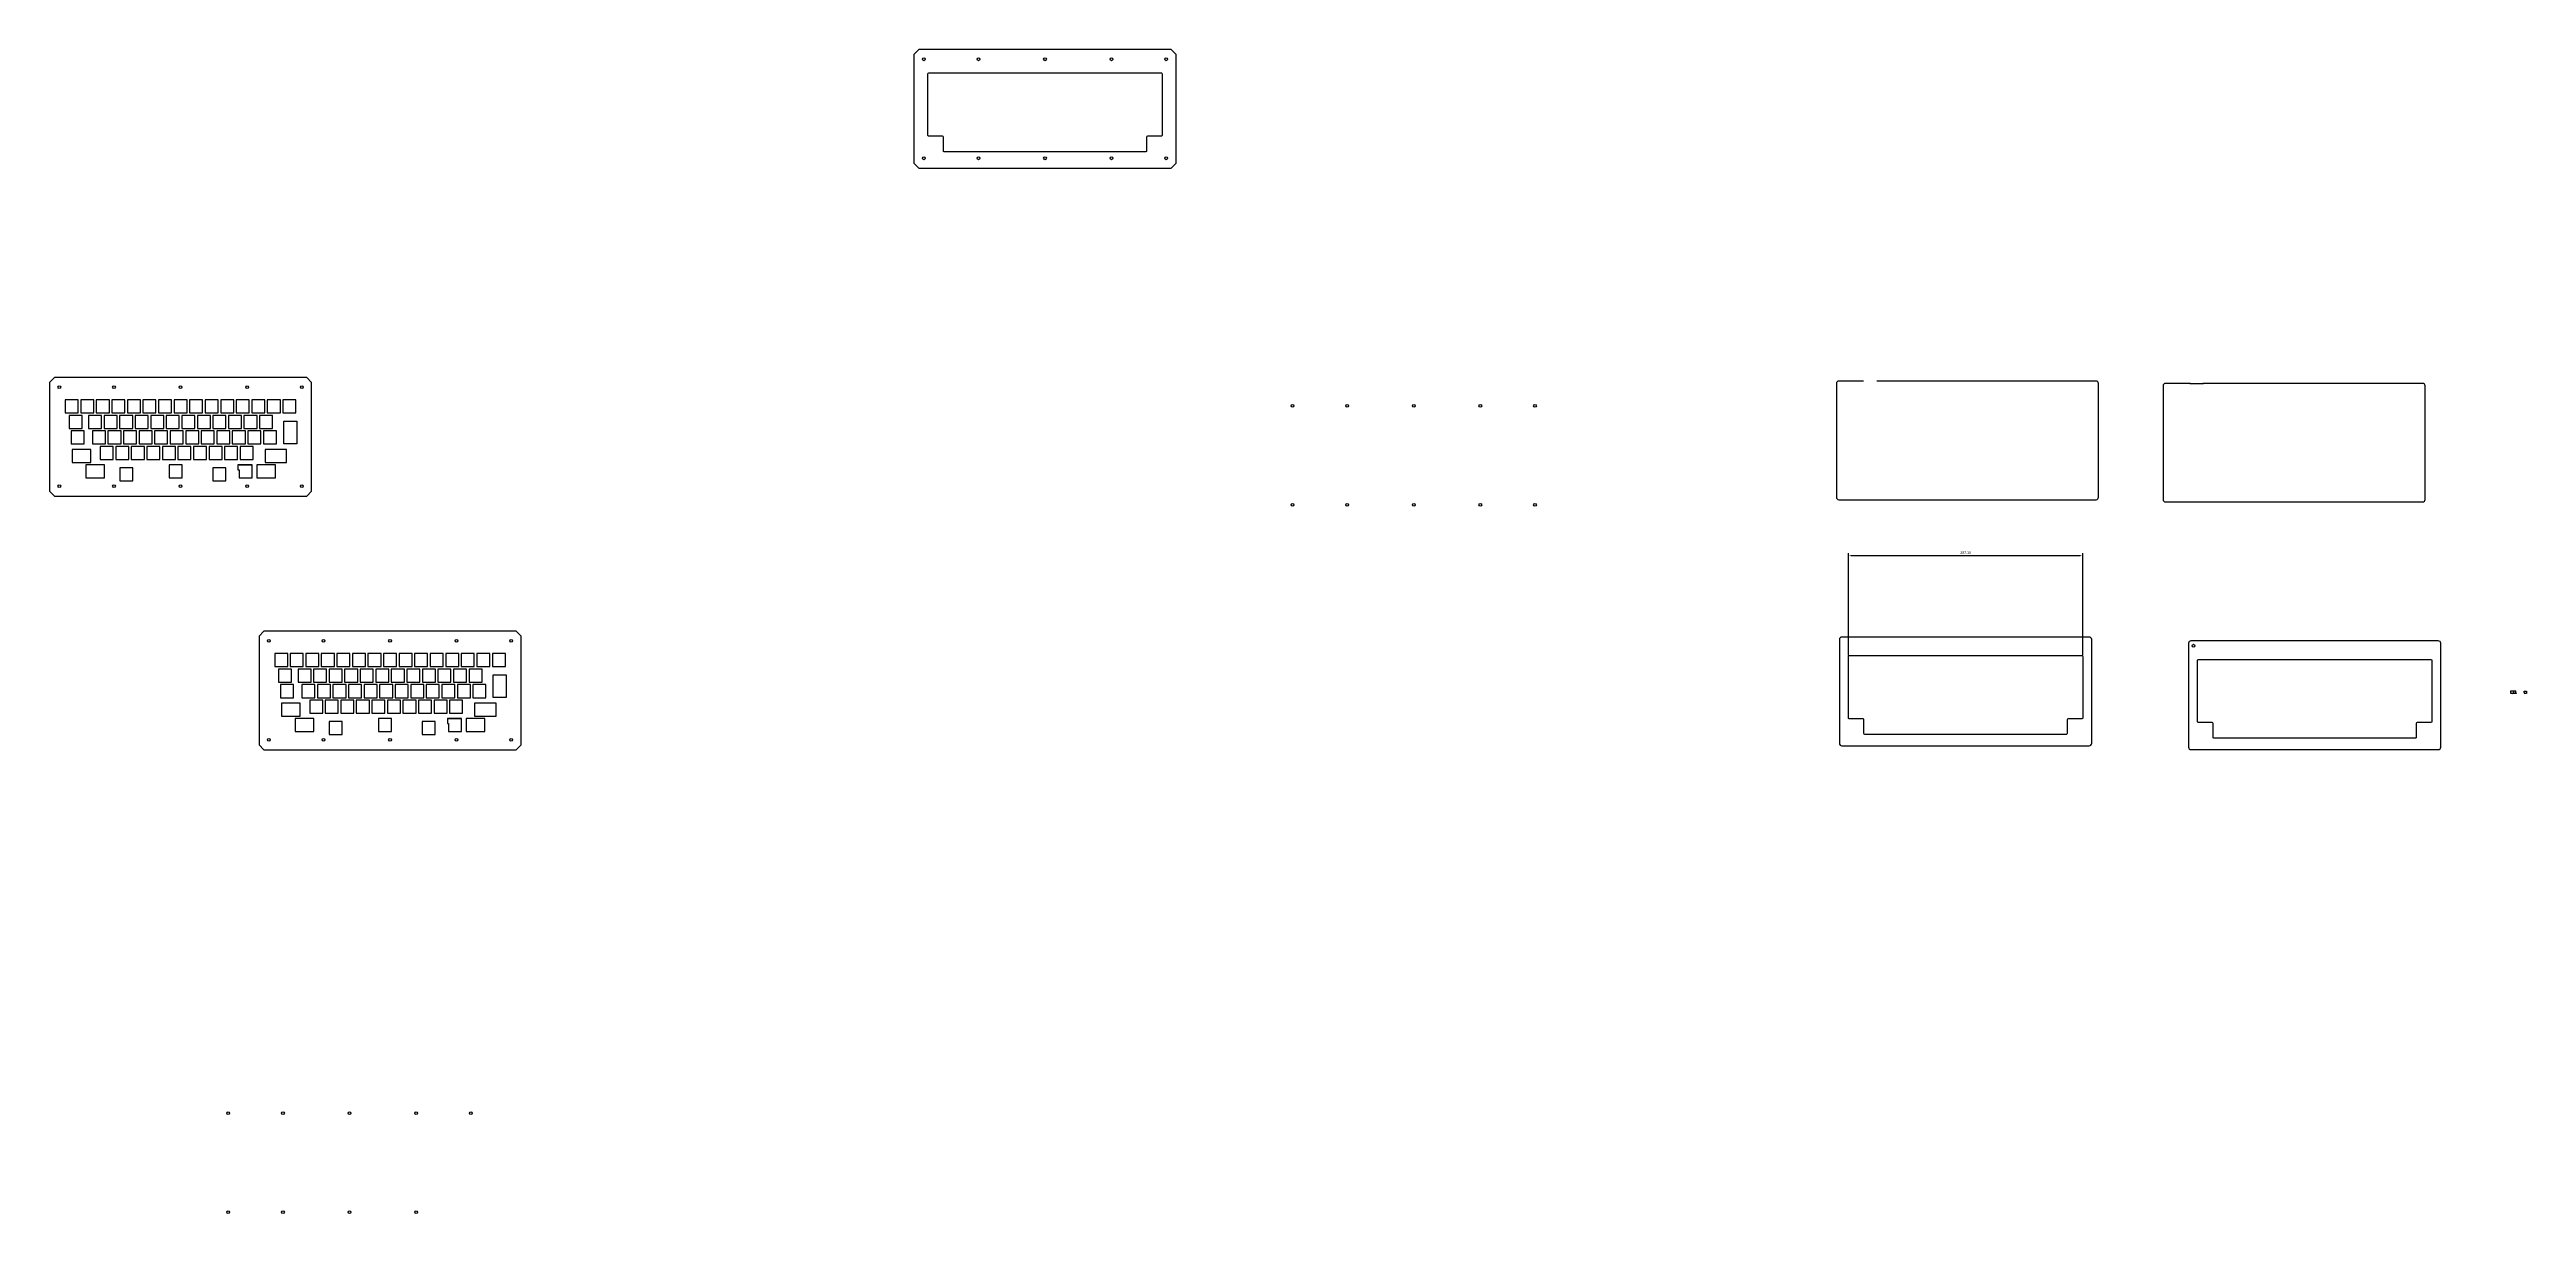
# Model space of a CAD drawing. Header units: millimetres. Extents: x -7565 to 5748, y -10126 to 3805.
# Drawn here: x 2713 to 5748, y -10126 to -8699 of the extents above; entities that cross this region are included whole.
import ezdxf

# ---------------------------------------------------------------- set-up
doc = ezdxf.new("R2010")
doc.units = ezdxf.units.MM
doc.layers.get('Defpoints').update_dxf_attribs({"color": 3})
doc.styles.get("Standard").update_dxf_attribs({"font": 'arial.ttf'})
doc.dimstyles.new('Civil-Metric', dxfattribs={"dimtxt": 3, "dimasz": 3, "dimexe": 3, "dimexo": 1.5, "dimgap": 2, "dimtad": 1, "dimzin": 3, "dimdsep": 46, "dimtxsty": 'Standard', "dimcen": 3, "dimazin": 2, "dimtfac": 1, "dimtofl": 0, "dimtmove": 0, "dimatfit": 3, "dimfxl": 1, "dimfrac": 1, "dimtolj": 1, "dimtzin": 0, "dimarcsym": 0})

# ---------------------------------------------------------------- blocks, each defined once
blk = doc.blocks.new('*D53')
at = {"color": 0, "lineweight": -2, "transparency": 16777216}
for p, q in [((4916.8, -9441.2), (4916.8, -9315.9)), ((5203.9, -9441.2), (5203.9, -9315.9)), ((4919.8, -9318.9), (5200.9, -9318.9))]:
    blk.add_line(p, q, dxfattribs=at)
at = {"color": 0, "transparency": 16777216}
for points in [[(4919.8, -9318.4), (4919.8, -9319.4), (4916.8, -9318.9)], [(5200.9, -9318.4), (5200.9, -9319.4), (5203.9, -9318.9)]]:
    blk.add_solid(points, dxfattribs=at)
at = {"layer": 'Defpoints', "color": 0, "transparency": 16777216}
for p in [(5203.9, -9318.9), (4916.8, -9442.7), (5203.9, -9442.7)]:
    blk.add_point(p, dxfattribs=at)
at = {"color": 0, "transparency": 16777216, "insert": (5060.4, -9315.4), "char_height": 3, "attachment_point": 5}
blk.add_mtext('\\A1;287.10', dxfattribs=at)

msp = doc.modelspace()

# ---------------------------------------------------------------- linework, layer by layer
for p, q in [((4935.158, -9105.091), (4905.158, -9105.091)), ((5220.258, -9105.091), (4951.558, -9105.091)), ((4902.158, -9108.091), (4902.158, -9247.491)), ((5223.258, -9247.491), (5223.258, -9108.091)), ((5302.341, -9110.85), (5302.341, -9250.25)), ((5335.341, -9107.85), (5305.341, -9107.85)), ((5335.341, -9107.85), (5351.741, -9107.85)), ((5620.441, -9107.85), (5351.741, -9107.85)), ((5623.441, -9250.25), (5623.441, -9110.85)), ((4905.158, -9250.491), (5220.258, -9250.491)), ((5305.341, -9253.25), (5620.441, -9253.25)), ((5728.657, -9484.983), (5731.657, -9484.983)), ((5728.657, -9487.983), (5728.657, -9484.983)), ((5730.657, -9487.983), (5728.657, -9487.983)), ((5735.657, -9487.983), (5730.657, -9487.983)), ((5731.657, -9484.983), (5731.657, -9486.983)), ((5731.657, -9484.983), (5734.657, -9484.983)), ((5734.657, -9486.983), (5734.657, -9484.983)), ((5744.668, -9485.094), (5747.668, -9485.094)), ((5744.668, -9487.094), (5744.668, -9485.094)), ((5747.668, -9488.094), (5745.668, -9488.094)), ((5747.668, -9485.094), (5747.668, -9488.094))]:
    msp.add_line(p, q)
msp.add_lwpolyline([(4092.903, -8837.917), (4092.903, -8704.517), (4086.903, -8698.517), (3777.803, -8698.517), (3771.803, -8704.517), (3771.803, -8837.917), (3777.803, -8843.917), (4086.903, -8843.917)], close=True)
for points in [[(4056.853, -8805.867), (4056.853, -8822.917, -0.41421356), (4055.853, -8823.917), (3808.853, -8823.917, -0.41421356), (3807.853, -8822.917), (3807.853, -8805.867, 0.41421356), (3806.853, -8804.867), (3789.803, -8804.867, -0.41421356), (3788.803, -8803.867), (3788.803, -8728.317, -0.41421356), (3789.803, -8727.317), (4074.903, -8727.317, -0.41421356), (4075.903, -8728.317), (4075.903, -8803.867, -0.41421356), (4074.903, -8804.867), (4057.853, -8804.867, 0.41421356)], [(5214.908, -9549.28), (5214.908, -9421.88, 0.41421356), (5211.908, -9418.88), (4908.808, -9418.88, 0.41421356), (4905.808, -9421.88), (4905.808, -9549.28, 0.41421356), (4908.808, -9552.28), (5211.908, -9552.28, 0.41421356)], [(5642.659, -9553.926), (5642.659, -9426.526, 0.41421356), (5639.659, -9423.526), (5336.559, -9423.526, 0.41421356), (5333.559, -9426.526), (5333.559, -9553.926, 0.41421356), (5336.559, -9556.926), (5639.659, -9556.926, 0.41421356)], [(5184.858, -9520.23), (5184.858, -9537.28, -0.41421356), (5183.858, -9538.28), (4936.858, -9538.28, -0.41421356), (4935.858, -9537.28), (4935.858, -9520.23, 0.41421356), (4934.858, -9519.23), (4917.808, -9519.23, -0.41421356), (4916.808, -9518.23), (4916.808, -9442.68, -0.41421356), (4917.808, -9441.68), (5202.908, -9441.68, -0.41421356), (5203.908, -9442.68), (5203.908, -9518.23, -0.41421356), (5202.908, -9519.23), (5185.858, -9519.23, 0.41421356)], [(5612.609, -9524.876), (5612.609, -9541.926, -0.41421356), (5611.609, -9542.926), (5364.609, -9542.926, -0.41421356), (5363.609, -9541.926), (5363.609, -9524.876, 0.41421356), (5362.609, -9523.876), (5345.559, -9523.876, -0.41421356), (5344.559, -9522.876), (5344.559, -9447.326, -0.41421356), (5345.559, -9446.326), (5630.659, -9446.326, -0.41421356), (5631.659, -9447.326), (5631.659, -9522.876, -0.41421356), (5630.659, -9523.876), (5613.609, -9523.876, 0.41421356)]]:
    msp.add_lwpolyline(points, format="xyb", close=True)
for centre in [(3783.803, -8710.517), (3850.803, -8710.517), (3932.353, -8710.517), (4013.903, -8710.517), (4080.903, -8710.517), (3783.803, -8831.917), (3850.803, -8831.917), (3932.353, -8831.917), (4013.903, -8831.917), (4080.903, -8831.917), (4235.684, -9135.524), (4302.684, -9135.524), (4384.234, -9135.524), (4465.784, -9135.524), (4532.784, -9135.524), (4235.684, -9256.924), (4302.684, -9256.924), (4384.234, -9256.924), (4465.784, -9256.924), (4532.784, -9256.924), (5339.559, -9429.526), (2931.55, -10002.595), (2998.55, -10002.595), (3080.1, -10002.595), (3161.65, -10002.595), (3228.65, -10002.595), (2931.55, -10123.995), (2998.55, -10123.995), (3080.1, -10123.995), (3161.65, -10123.995)]:
    msp.add_circle(centre, 1.7)
for centre, radius, start, end in [((4905.158, -9108.091), 3, 90, 180), ((5220.258, -9108.091), 3, 0, 90), ((5305.341, -9110.85), 3, 90, 180), ((5335.341, -9108.85), 1, 0, 90), ((5351.741, -9108.85), 1, 90, 180), ((5620.441, -9110.85), 3, 0, 90), ((4905.158, -9247.491), 3, 180, 270), ((5220.258, -9247.491), 3, 270, 0), ((5305.341, -9250.25), 3, 180, 270), ((5620.441, -9250.25), 3, 270, 0), ((5730.657, -9486.983), 1, 270, 0), ((5735.657, -9486.983), 1, 180, 270), ((5745.668, -9487.094), 1, 180, 270)]:
    msp.add_arc(centre, radius, start, end)
at = {"layer": 'Defpoints'}
for points in [[(3033.627, -9240.009), (3033.627, -9106.609), (3027.627, -9100.609), (2718.527, -9100.609), (2712.527, -9106.609), (2712.527, -9240.009), (2718.527, -9246.009), (3027.627, -9246.009)], [(2747.727, -9144.109), (2747.727, -9128.109), (2731.727, -9128.109), (2731.727, -9144.109)], [(2766.777, -9144.109), (2766.777, -9128.109), (2750.777, -9128.109), (2750.777, -9144.109)], [(2785.827, -9144.109), (2785.827, -9128.109), (2769.827, -9128.109), (2769.827, -9144.109)], [(2804.877, -9144.109), (2804.877, -9128.109), (2788.877, -9128.109), (2788.877, -9144.109)], [(2823.927, -9144.109), (2823.927, -9128.109), (2807.927, -9128.109), (2807.927, -9144.109)], [(2842.977, -9144.109), (2842.977, -9128.109), (2826.977, -9128.109), (2826.977, -9144.109)], [(2862.027, -9144.109), (2862.027, -9128.109), (2846.027, -9128.109), (2846.027, -9144.109)], [(2881.077, -9144.109), (2881.077, -9128.109), (2865.077, -9128.109), (2865.077, -9144.109)], [(2900.127, -9144.109), (2900.127, -9128.109), (2884.127, -9128.109), (2884.127, -9144.109)], [(2919.177, -9144.109), (2919.177, -9128.109), (2903.177, -9128.109), (2903.177, -9144.109)], [(2938.227, -9144.109), (2938.227, -9128.109), (2922.227, -9128.109), (2922.227, -9144.109)], [(2957.277, -9144.109), (2957.277, -9128.109), (2941.277, -9128.109), (2941.277, -9144.109)], [(2976.327, -9144.109), (2976.327, -9128.109), (2960.327, -9128.109), (2960.327, -9144.109)], [(2995.377, -9144.109), (2995.377, -9128.109), (2979.377, -9128.109), (2979.377, -9144.109)], [(3014.427, -9144.109), (3014.427, -9128.109), (2998.427, -9128.109), (2998.427, -9144.109)], [(2752.49, -9163.159), (2752.49, -9147.159), (2736.49, -9147.159), (2736.49, -9163.159)], [(2776.302, -9163.159), (2776.302, -9147.159), (2760.302, -9147.159), (2760.302, -9163.159)], [(2795.352, -9163.159), (2795.352, -9147.159), (2779.352, -9147.159), (2779.352, -9163.159)], [(2814.402, -9163.159), (2814.402, -9147.159), (2798.402, -9147.159), (2798.402, -9163.159)], [(2833.452, -9163.159), (2833.452, -9147.159), (2817.452, -9147.159), (2817.452, -9163.159)], [(2852.502, -9163.159), (2852.502, -9147.159), (2836.502, -9147.159), (2836.502, -9163.159)], [(2871.552, -9163.159), (2871.552, -9147.159), (2855.552, -9147.159), (2855.552, -9163.159)], [(2890.602, -9163.159), (2890.602, -9147.159), (2874.602, -9147.159), (2874.602, -9163.159)], [(2909.652, -9163.159), (2909.652, -9147.159), (2893.652, -9147.159), (2893.652, -9163.159)], [(2928.702, -9163.159), (2928.702, -9147.159), (2912.702, -9147.159), (2912.702, -9163.159)], [(2947.752, -9163.159), (2947.752, -9147.159), (2931.752, -9147.159), (2931.752, -9163.159)], [(2966.802, -9163.159), (2966.802, -9147.159), (2950.802, -9147.159), (2950.802, -9163.159)], [(2985.852, -9163.159), (2985.852, -9147.159), (2969.852, -9147.159), (2969.852, -9163.159)], [(3015.546, -9160.184), (3015.546, -9176.184), (3015.546, -9182.109), (3004.046, -9182.109), (2999.546, -9182.109), (2999.546, -9176.184), (2999.546, -9160.184), (2999.546, -9154.259), (3004.046, -9154.259), (3015.546, -9154.259)], [(2754.871, -9182.209), (2754.871, -9166.209), (2738.871, -9166.209), (2738.871, -9182.209)], [(2740.234, -9204.759), (2763.034, -9204.759), (2763.034, -9188.759), (2740.234, -9188.759)], [(2781.065, -9182.209), (2781.065, -9166.209), (2765.065, -9166.209), (2765.065, -9182.209)], [(2790.59, -9201.259), (2790.59, -9185.259), (2774.59, -9185.259), (2774.59, -9201.259)], [(2800.115, -9182.209), (2800.115, -9166.209), (2784.115, -9166.209), (2784.115, -9182.209)], [(2809.64, -9201.259), (2809.64, -9185.259), (2793.64, -9185.259), (2793.64, -9201.259)], [(2819.165, -9182.209), (2819.165, -9166.209), (2803.165, -9166.209), (2803.165, -9182.209)], [(2828.69, -9201.259), (2828.69, -9185.259), (2812.69, -9185.259), (2812.69, -9201.259)], [(2838.215, -9182.209), (2838.215, -9166.209), (2822.215, -9166.209), (2822.215, -9182.209)], [(2847.74, -9201.259), (2847.74, -9185.259), (2831.74, -9185.259), (2831.74, -9201.259)], [(2857.265, -9182.209), (2857.265, -9166.209), (2841.265, -9166.209), (2841.265, -9182.209)], [(2866.79, -9201.259), (2866.79, -9185.259), (2850.79, -9185.259), (2850.79, -9201.259)], [(2876.315, -9182.209), (2876.315, -9166.209), (2860.315, -9166.209), (2860.315, -9182.209)], [(2885.84, -9201.259), (2885.84, -9185.259), (2869.84, -9185.259), (2869.84, -9201.259)], [(2895.365, -9182.209), (2895.365, -9166.209), (2879.365, -9166.209), (2879.365, -9182.209)], [(2904.89, -9201.259), (2904.89, -9185.259), (2888.89, -9185.259), (2888.89, -9201.259)], [(2914.415, -9182.209), (2914.415, -9166.209), (2898.415, -9166.209), (2898.415, -9182.209)], [(2923.94, -9201.259), (2923.94, -9185.259), (2907.94, -9185.259), (2907.94, -9201.259)], [(2933.465, -9182.209), (2933.465, -9166.209), (2917.465, -9166.209), (2917.465, -9182.209)], [(2942.99, -9201.259), (2942.99, -9185.259), (2926.99, -9185.259), (2926.99, -9201.259)], [(2952.515, -9182.209), (2952.515, -9166.209), (2936.515, -9166.209), (2936.515, -9182.209)], [(2962.04, -9201.259), (2962.04, -9185.259), (2946.04, -9185.259), (2946.04, -9201.259)], [(2971.565, -9182.209), (2971.565, -9166.209), (2955.565, -9166.209), (2955.565, -9182.209)], [(2990.615, -9182.209), (2990.615, -9166.209), (2974.615, -9166.209), (2974.615, -9182.209)], [(2976.559, -9204.759), (3002.959, -9204.759), (3002.959, -9188.759), (2976.559, -9188.759)], [(2756.902, -9223.809), (2779.702, -9223.809), (2779.702, -9207.809), (2756.902, -9207.809)], [(2798.552, -9211.309), (2798.552, -9227.309), (2814.552, -9227.309), (2814.552, -9211.309)], [(2859.052, -9223.809), (2875.052, -9223.809), (2875.052, -9207.809), (2859.052, -9207.809)], [(2912.552, -9211.309), (2912.552, -9227.309), (2928.552, -9227.309), (2928.552, -9211.309)], [(2966.452, -9223.809), (2989.252, -9223.809), (2989.252, -9207.809), (2966.452, -9207.809)], [(3290.323, -9551.051), (3290.323, -9417.651), (3284.323, -9411.651), (2975.223, -9411.651), (2969.223, -9417.651), (2969.223, -9551.051), (2975.223, -9557.051), (3284.323, -9557.051)], [(3004.423, -9455.151), (3004.423, -9439.151), (2988.423, -9439.151), (2988.423, -9455.151)], [(3023.473, -9455.151), (3023.473, -9439.151), (3007.473, -9439.151), (3007.473, -9455.151)], [(3042.523, -9455.151), (3042.523, -9439.151), (3026.523, -9439.151), (3026.523, -9455.151)], [(3061.573, -9455.151), (3061.573, -9439.151), (3045.573, -9439.151), (3045.573, -9455.151)], [(3080.623, -9455.151), (3080.623, -9439.151), (3064.623, -9439.151), (3064.623, -9455.151)], [(3099.673, -9455.151), (3099.673, -9439.151), (3083.673, -9439.151), (3083.673, -9455.151)], [(3118.723, -9455.151), (3118.723, -9439.151), (3102.723, -9439.151), (3102.723, -9455.151)], [(3137.773, -9455.151), (3137.773, -9439.151), (3121.773, -9439.151), (3121.773, -9455.151)], [(3156.823, -9455.151), (3156.823, -9439.151), (3140.823, -9439.151), (3140.823, -9455.151)], [(3175.873, -9455.151), (3175.873, -9439.151), (3159.873, -9439.151), (3159.873, -9455.151)], [(3194.923, -9455.151), (3194.923, -9439.151), (3178.923, -9439.151), (3178.923, -9455.151)], [(3213.973, -9455.151), (3213.973, -9439.151), (3197.973, -9439.151), (3197.973, -9455.151)], [(3233.023, -9455.151), (3233.023, -9439.151), (3217.023, -9439.151), (3217.023, -9455.151)], [(3252.073, -9455.151), (3252.073, -9439.151), (3236.073, -9439.151), (3236.073, -9455.151)], [(3271.123, -9455.151), (3271.123, -9439.151), (3255.123, -9439.151), (3255.123, -9455.151)], [(3009.185, -9474.201), (3009.185, -9458.201), (2993.185, -9458.201), (2993.185, -9474.201)], [(3032.998, -9474.201), (3032.998, -9458.201), (3016.998, -9458.201), (3016.998, -9474.201)], [(3052.048, -9474.201), (3052.048, -9458.201), (3036.048, -9458.201), (3036.048, -9474.201)], [(3071.098, -9474.201), (3071.098, -9458.201), (3055.098, -9458.201), (3055.098, -9474.201)], [(3090.148, -9474.201), (3090.148, -9458.201), (3074.148, -9458.201), (3074.148, -9474.201)], [(3109.198, -9474.201), (3109.198, -9458.201), (3093.198, -9458.201), (3093.198, -9474.201)], [(3128.248, -9474.201), (3128.248, -9458.201), (3112.248, -9458.201), (3112.248, -9474.201)], [(3147.298, -9474.201), (3147.298, -9458.201), (3131.298, -9458.201), (3131.298, -9474.201)], [(3166.348, -9474.201), (3166.348, -9458.201), (3150.348, -9458.201), (3150.348, -9474.201)], [(3185.398, -9474.201), (3185.398, -9458.201), (3169.398, -9458.201), (3169.398, -9474.201)], [(3204.448, -9474.201), (3204.448, -9458.201), (3188.448, -9458.201), (3188.448, -9474.201)], [(3223.498, -9474.201), (3223.498, -9458.201), (3207.498, -9458.201), (3207.498, -9474.201)], [(3242.548, -9474.201), (3242.548, -9458.201), (3226.548, -9458.201), (3226.548, -9474.201)], [(3272.241, -9471.226), (3272.241, -9487.226), (3272.241, -9493.151), (3260.741, -9493.151), (3256.241, -9493.151), (3256.241, -9487.226), (3256.241, -9471.226), (3256.241, -9465.301), (3260.741, -9465.301), (3272.241, -9465.301)], [(3011.566, -9493.251), (3011.566, -9477.251), (2995.566, -9477.251), (2995.566, -9493.251)], [(2996.929, -9515.801), (3019.729, -9515.801), (3019.729, -9499.801), (2996.929, -9499.801)], [(3037.76, -9493.251), (3037.76, -9477.251), (3021.76, -9477.251), (3021.76, -9493.251)], [(3047.285, -9512.301), (3047.285, -9496.301), (3031.285, -9496.301), (3031.285, -9512.301)], [(3056.81, -9493.251), (3056.81, -9477.251), (3040.81, -9477.251), (3040.81, -9493.251)], [(3066.335, -9512.301), (3066.335, -9496.301), (3050.335, -9496.301), (3050.335, -9512.301)], [(3075.86, -9493.251), (3075.86, -9477.251), (3059.86, -9477.251), (3059.86, -9493.251)], [(3085.385, -9512.301), (3085.385, -9496.301), (3069.385, -9496.301), (3069.385, -9512.301)], [(3094.91, -9493.251), (3094.91, -9477.251), (3078.91, -9477.251), (3078.91, -9493.251)], [(3104.435, -9512.301), (3104.435, -9496.301), (3088.435, -9496.301), (3088.435, -9512.301)], [(3113.96, -9493.251), (3113.96, -9477.251), (3097.96, -9477.251), (3097.96, -9493.251)], [(3123.485, -9512.301), (3123.485, -9496.301), (3107.485, -9496.301), (3107.485, -9512.301)], [(3133.01, -9493.251), (3133.01, -9477.251), (3117.01, -9477.251), (3117.01, -9493.251)], [(3142.535, -9512.301), (3142.535, -9496.301), (3126.535, -9496.301), (3126.535, -9512.301)], [(3152.06, -9493.251), (3152.06, -9477.251), (3136.06, -9477.251), (3136.06, -9493.251)], [(3161.585, -9512.301), (3161.585, -9496.301), (3145.585, -9496.301), (3145.585, -9512.301)], [(3171.11, -9493.251), (3171.11, -9477.251), (3155.11, -9477.251), (3155.11, -9493.251)], [(3180.635, -9512.301), (3180.635, -9496.301), (3164.635, -9496.301), (3164.635, -9512.301)], [(3190.16, -9493.251), (3190.16, -9477.251), (3174.16, -9477.251), (3174.16, -9493.251)], [(3199.685, -9512.301), (3199.685, -9496.301), (3183.685, -9496.301), (3183.685, -9512.301)], [(3209.21, -9493.251), (3209.21, -9477.251), (3193.21, -9477.251), (3193.21, -9493.251)], [(3218.735, -9512.301), (3218.735, -9496.301), (3202.735, -9496.301), (3202.735, -9512.301)], [(3228.26, -9493.251), (3228.26, -9477.251), (3212.26, -9477.251), (3212.26, -9493.251)], [(3247.31, -9493.251), (3247.31, -9477.251), (3231.31, -9477.251), (3231.31, -9493.251)], [(3233.254, -9515.801), (3259.654, -9515.801), (3259.654, -9499.801), (3233.254, -9499.801)], [(3013.598, -9534.851), (3036.398, -9534.851), (3036.398, -9518.851), (3013.598, -9518.851)], [(3055.248, -9522.351), (3055.248, -9538.351), (3071.248, -9538.351), (3071.248, -9522.351)], [(3115.748, -9534.851), (3131.748, -9534.851), (3131.748, -9518.851), (3115.748, -9518.851)], [(3169.248, -9522.351), (3169.248, -9538.351), (3185.248, -9538.351), (3185.248, -9522.351)], [(3223.148, -9534.851), (3245.948, -9534.851), (3245.948, -9518.851), (3223.148, -9518.851)]]:
    msp.add_lwpolyline(points, close=True, dxfattribs=at)
for points in [[(2944.777, -9207.809), (2960.777, -9207.809), (2943.277, -9207.809), (2943.277, -9214.009), (2944.777, -9214.009), (2944.777, -9223.809), (2960.777, -9223.809), (2960.777, -9207.809)], [(3201.473, -9518.851), (3217.473, -9518.851), (3199.973, -9518.851), (3199.973, -9525.051), (3201.473, -9525.051), (3201.473, -9534.851), (3217.473, -9534.851), (3217.473, -9518.851)]]:
    msp.add_lwpolyline(points, dxfattribs=at)
for centre in [(2724.527, -9112.609), (2791.527, -9112.609), (2873.077, -9112.609), (2954.627, -9112.609), (3021.627, -9112.609), (2724.527, -9234.009), (2791.527, -9234.009), (2873.077, -9234.009), (2954.627, -9234.009), (3021.627, -9234.009), (2981.223, -9423.651), (3048.223, -9423.651), (3129.773, -9423.651), (3211.323, -9423.651), (3278.323, -9423.651), (2981.223, -9545.051), (3048.223, -9545.051), (3129.773, -9545.051), (3211.323, -9545.051), (3278.323, -9545.051)]:
    msp.add_circle(centre, 1.7, dxfattribs=at)

# ---------------------------------------------------------------- dimensions: what is measured, and where the dimension line sits
dim = msp.add_linear_dim(base=(5203.908, -9318.883), p1=(4916.808, -9442.68), p2=(5203.908, -9442.68), angle=180, dimstyle='Civil-Metric')
dim.commit()
dim.dimension.update_dxf_attribs({"geometry": '*D53', "text_midpoint": (5060.358, -9315.351)})

doc.saveas('drawing.dxf')
